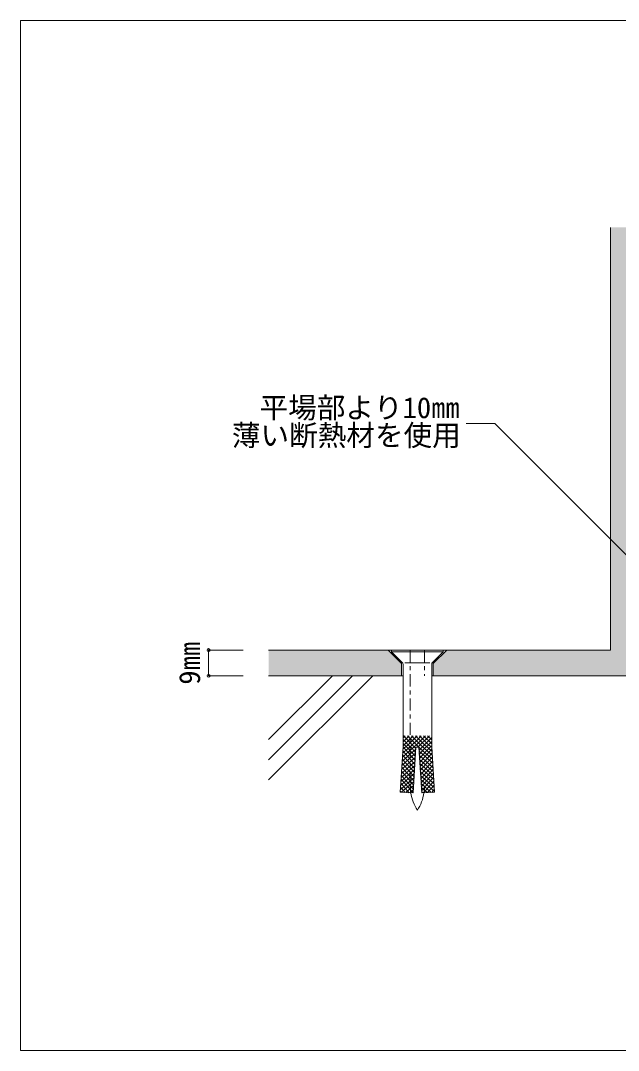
# Model space of a CAD drawing. Units: millimetres, scale not verified. Extents: x -270 to 270, y -189 to 184.
# Drawn here: x -270 to -61.1, y -176 to 184 of the extents above; entities that cross this region are included whole.
import ezdxf
from ezdxf.enums import TextEntityAlignment as Align

# ---------------------------------------------------------------- set-up
doc = ezdxf.new("R2010")
doc.units = ezdxf.units.MM
doc.header["$LTSCALE"] = 2
doc.header["$PDMODE"] = 32
doc.header["$PDSIZE"] = 1
doc.linetypes.add('USER1', pattern=[4.23336, 2.11668, -0.70556, 0.70556, -0.70556])
for name, color, linetype, lineweight in [('0-7_絶縁シート', 7, 'Continuous', 18), ('1-7_設備', 7, 'Continuous', 9), ('1-A_元図・躯体', 7, 'Continuous', 9), ('1-C_アンカー類2', 4, 'Continuous', 9), ('E-1', 7, 'Continuous', 9), ('F-F', 7, 'Continuous', 9)]:
    doc.layers.add(name, color=color, linetype=linetype, lineweight=lineweight)
doc.layers.add('1-B_その他', color=9, linetype='Continuous')
doc.styles.add('ＭＳ ゴシック', font='')
doc.styles.get('ＭＳ ゴシック').set_extended_font_data('MS Gothic')

# ---------------------------------------------------------------- blocks, each defined once
blk = doc.blocks.new('A$C08770052')
at = {"layer": '0-7_絶縁シート'}
for p, q in [((0, 38.276), (5.647, 43.923)), ((0, 32.619), (11.304, 43.923)), ((15.667, 30.704), (2.447, 43.923)), ((12.532, 39.495), (8.104, 43.923)), ((12.532, 39.495), (15.824, 43.948)), ((13.761, 43.923), (14.84, 42.617)), ((17.329, 39.606), (21.469, 44.305)), ((17.686, 33.96), (27.115, 44.662)), ((18.042, 28.315), (32.761, 45.018)), ((37.375, 27.274), (18.276, 44.103)), ((21.577, 26.276), (38.406, 45.375)), ((43.02, 27.631), (23.921, 44.46)), ((27.223, 26.632), (44.052, 45.732)), ((48.666, 27.987), (29.567, 44.816)), ((32.868, 26.989), (49.697, 46.088)), ((54.312, 28.344), (35.212, 45.173)), ((38.514, 27.346), (55.343, 46.445)), ((59.957, 28.701), (40.858, 45.53)), ((44.159, 27.703), (60.989, 46.802)), ((65.603, 29.058), (46.504, 45.887)), ((49.805, 28.059), (66.634, 47.159)), ((71.248, 29.414), (52.149, 46.243)), ((55.451, 28.416), (72.28, 47.515)), ((76.894, 29.771), (57.795, 46.6)), ((61.096, 28.773), (77.925, 47.872)), ((79.704, 32.626), (63.44, 46.957)), ((79.347, 38.272), (69.086, 47.313)), ((78.991, 43.917), (74.732, 47.67)), ((16, 24.713), (0, 40.713)), ((0, 26.963), (12.532, 39.495)), ((11.133, 23.923), (0, 35.057)), ((5.476, 23.923), (0, 29.4)), ((12.532, 33.838), (17.329, 39.606)), ((12.532, 39.495), (17.686, 33.96)), ((12.532, 28.181), (17.686, 33.96)), ((14.84, 42.617), (20.33, 36.961)), ((15.361, 31.01), (18.042, 28.315)), ((26.084, 26.56), (17.686, 33.96)), ((31.729, 26.917), (20.33, 36.961)), ((66.742, 29.129), (79.043, 43.09)), ((72.387, 29.486), (79.4, 37.444)), ((78.033, 29.843), (79.756, 31.799)), ((0, 9.992), (15.996, 25.988)), ((12.532, 11.211), (0, 23.743)), ((14.163, 3.923), (0, 18.086)), ((0, 4.335), (12.532, 16.867)), ((12.532, 16.867), (5.476, 23.923)), ((12.532, 22.524), (11.133, 23.923)), ((12.532, 22.524), (17.866, 16.739)), ((12.532, 16.867), (17.585, 21.823)), ((12.532, 16.867), (17.509, 11.094)), ((12.532, 11.211), (17.866, 16.739)), ((15.422, 3.923), (34.522, 20.753)), ((15.996, 25.988), (18.042, 28.315)), ((17.509, 11.094), (28.876, 21.11)), ((17.866, 16.739), (23.231, 21.466)), ((29.968, 3.005), (17.866, 16.739)), ((20.438, 26.204), (18.042, 28.315)), ((35.614, 2.648), (18.785, 21.747)), ((21.068, 3.567), (40.167, 20.396)), ((41.259, 2.291), (24.43, 21.391)), ((26.714, 3.21), (45.813, 20.04)), ((46.905, 1.935), (30.076, 21.034)), ((32.359, 2.854), (51.459, 19.683)), ((52.55, 1.578), (35.721, 20.677)), ((38.005, 2.497), (57.104, 19.326)), ((58.196, 1.221), (41.367, 20.321)), ((43.651, 2.14), (62.75, 18.969)), ((63.842, 0.865), (47.012, 19.964)), ((49.296, 1.784), (68.395, 18.613)), ((69.487, 0.508), (52.658, 19.607)), ((54.942, 1.427), (74.041, 18.256)), ((75.133, 0.151), (58.304, 19.25)), ((60.587, 1.07), (79.687, 17.899)), ((78.866, 1.964), (63.949, 18.894)), ((79.223, 7.61), (69.595, 18.537)), ((79.58, 13.255), (75.24, 18.18)), ((8.506, 3.923), (0, 12.429)), ((2.849, 3.923), (0, 6.772)), ((5.245, 3.923), (12.532, 11.211)), ((10.902, 3.923), (17.509, 11.094)), ((12.532, 11.211), (18.677, 3.718)), ((24.322, 3.362), (17.509, 11.094)), ((66.233, 0.713), (79.528, 12.428)), ((71.879, 0.357), (79.171, 6.782)), ((77.524, 0), (78.814, 1.137))]:
    blk.add_line(p, q, dxfattribs=at)
for points in [[(0, 21.306), (2.618, 23.923), (12.532, 33.838)], [(0, 15.649), (8.275, 23.923), (12.532, 28.181)]]:
    blk.add_lwpolyline(points, dxfattribs=at)

msp = doc.modelspace()

# ---------------------------------------------------------------- linework, layer by layer
at = {"layer": '1-7_設備'}
for p, q in [((-63.843, 111.708), (-63.843, -36.042)), ((-63.843, -36.042), (-183.343, -36.042)), ((-140.343, -36.042), (-140.343, -36.642)), ((-140.343, -36.042), (-122.343, -36.042)), ((-126.05, -40.349), (-122.343, -36.642)), ((-122.343, -36.042), (-122.343, -36.642)), ((-136.343, -69.9), (-136.343, -41.056)), ((-135.723, -40.542), (-126.963, -40.542)), ((-126.343, -69.9), (-126.343, -41.056)), ((-136.843, -45.042), (-183.343, -45.042)), ((-32.843, -45.042), (-125.843, -45.042)), ((-137.343, -85.726), (-136.343, -69.9)), ((-131.843, -70.042), (-132.852, -86.01)), ((-125.343, -85.726), (-126.343, -69.9)), ((-132.852, -86.01), (-137.343, -85.726)), ((-125.343, -85.726), (-129.834, -86.01))]:
    msp.add_line(p, q, dxfattribs=at)
at = {"layer": '1-7_設備', "linetype": 'USER1'}
for p, q in [((-133.843, -36.042), (-133.843, -83.454)), ((-128.843, -36.042), (-128.843, -45.048))]:
    msp.add_line(p, q, dxfattribs=at)
at = {"layer": '1-7_設備'}
for points in [[(-136.843, -45.042), (-136.843, -40.792), (-141.593, -36.042), (-121.093, -36.042), (-125.843, -40.792), (-125.843, -45.042)], [(-136.636, -40.349), (-140.343, -36.642), (-122.343, -36.642)], [(-131.843, -70.042), (-130.843, -70.042), (-129.834, -86.01)]]:
    msp.add_lwpolyline(points, dxfattribs=at)
for centre, radius, start, end in [((-137.343, -41.056), 1, 0, 45), ((-125.343, -41.056), 1, 135, 180), ((-117.843, -83.454), 16, 189.0103, 212.46174), ((-144.843, -83.454), 16, 327.53826, 350.9897)]:
    msp.add_arc(centre, radius, start, end, dxfattribs=at)
at = {"layer": '1-7_設備', "linetype": 'USER1'}
for centre, start, end in [((-117.843, -83.454), 180, 189.0103), ((-144.843, -83.454), 350.9897, 0)]:
    msp.add_arc(centre, 16, start, end, dxfattribs=at)
at = {"layer": '1-A_元図・躯体'}
for p, q in [((-183.343, -45.042), (-136.343, -45.042)), ((-161.058, -45.042), (-183.343, -67.327)), ((-153.987, -45.042), (-183.343, -74.398)), ((-146.916, -45.042), (-183.343, -81.469)), ((-126.343, -45.042), (-32.343, -45.042))]:
    msp.add_line(p, q, dxfattribs=at)
at = {"layer": '1-B_その他'}
for points in [[(-63.843, -36.042), (-58.343, -36.042), (-63.843, 111.708), (-58.343, 111.708)], [(-183.343, -36.042), (-183.343, -45.042), (-141.593, -36.042), (-136.843, -40.792)], [(-63.843, -36.042), (-121.093, -36.042), (-125.843, -40.792)], [(-63.843, -36.042), (-125.843, -40.792), (-125.843, -45.042)], [(-63.843, -36.042), (-125.843, -45.042), (-32.843, -45.042)], [(-63.843, -36.042), (-32.843, -45.042), (-58.343, -36.042)], [(-183.343, -45.042), (-136.843, -45.042), (-136.843, -40.792)]]:
    msp.add_solid(points, dxfattribs=at)
at = {"layer": '1-C_アンカー類2'}
for p, q in [((-204.295, -36.042), (-192.225, -36.042)), ((-204.295, -36.042), (-204.295, -45.042)), ((-204.295, -45.042), (-192.225, -45.042))]:
    msp.add_line(p, q, dxfattribs=at)
for p in [(-204.295, -36.042), (-204.295, -45.042)]:
    msp.add_point(p, dxfattribs=at)
at = {"layer": 'E-1'}
msp.add_lwpolyline([(-114.316, 43.132), (-104.316, 43.132), (-53.844, -7.34)], dxfattribs=at)
at = {"layer": 'F-F'}
msp.add_line((-270, 184), (-270, -176), dxfattribs=at)
msp.add_lwpolyline([(-270, 184), (270, 184), (270, -176), (-270, -176)], dxfattribs=at)

# ---------------------------------------------------------------- block references
at = {"layer": '1-7_設備', "xscale": 0.25, "yscale": 0.25, "rotation": 270}
msp.add_blockref('A$C08770052', (-137.324, -66.042), dxfattribs=at)

# ---------------------------------------------------------------- texts
at = {"layer": '1-C_アンカー類2', "color": 7, "style": 'ＭＳ ゴシック'}
msp.add_text('9㎜', height=7.331, rotation=90, dxfattribs=at).set_placement((-205.086, -48.144), align=Align.BOTTOM_LEFT)
at = {"layer": 'E-1', "style": 'ＭＳ ゴシック'}
for s, p in [('平場部より10㎜', (-186.496, 42.82)), ('薄い断熱材を使用', (-196.162, 33.154))]:
    msp.add_text(s, height=7.331, dxfattribs=at).set_placement(p, align=Align.BOTTOM_LEFT)

doc.saveas('drawing.dxf')
